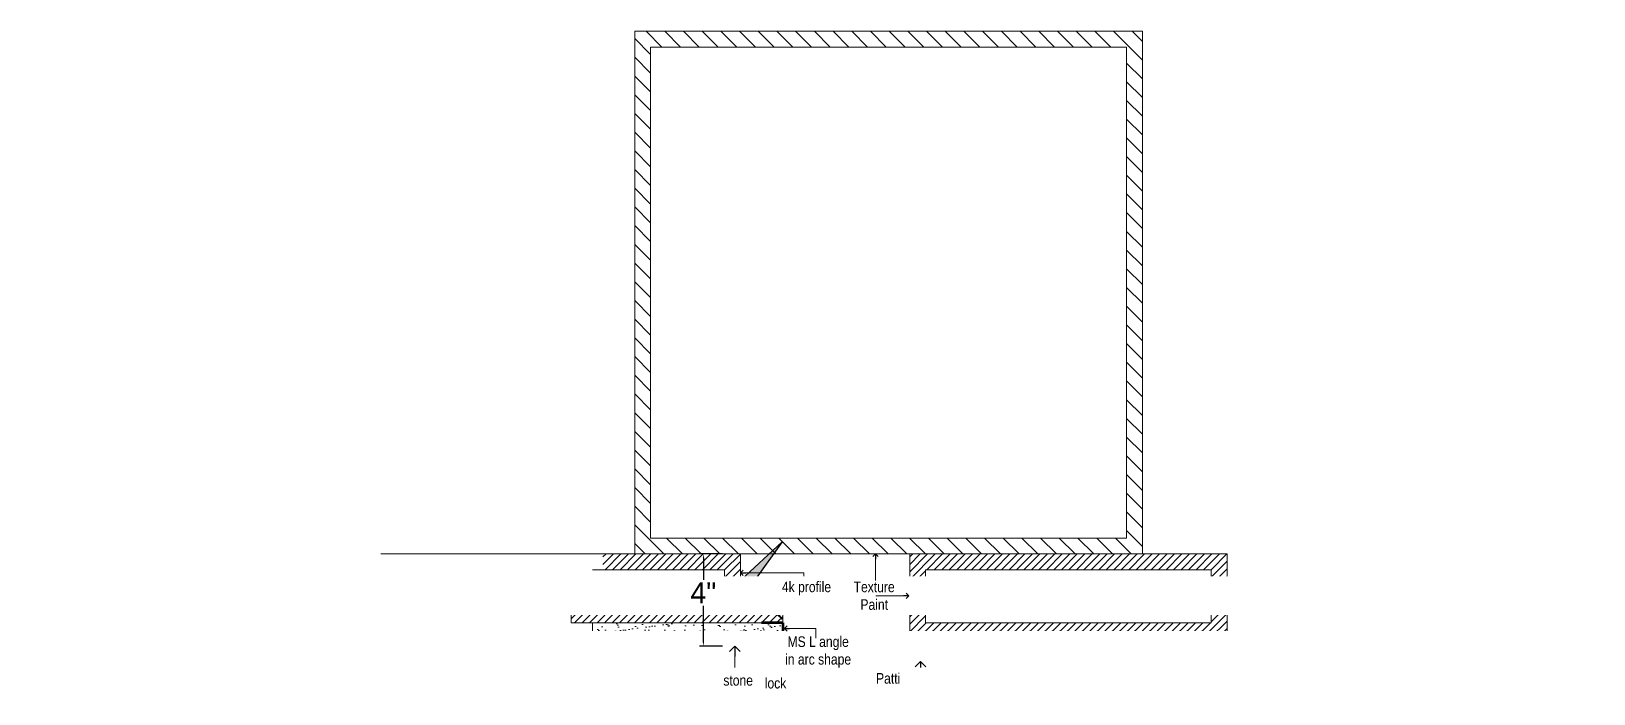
# Model space of a CAD drawing. Header units: inches. Extents: x -109431 to 29005, y -34715 to -1756.
# Drawn here: x -45834.2 to -45760.4, y -11699.9 to -11668.6 of the extents above; entities that cross this region are included whole.
import ezdxf

# ---------------------------------------------------------------- set-up
doc = ezdxf.new("R2010")
doc.units = ezdxf.units.IN
doc.header["$LTSCALE"] = 0.05
doc.header["$MEASUREMENT"] = 0
doc.header["$PDMODE"] = 3
doc.header["$PDSIZE"] = -4
doc.linetypes.add('DASHED2', pattern=[0.375, 0.25, -0.125])
doc.layers.get('Defpoints').update_dxf_attribs({"linetype": 'DASHED2'})
for name, color, linetype in [('Bathroom-kitchen', 4, 'Continuous'), ('Civil Dimension - Text', 7, 'Continuous'), ('Flooring Hatch', 251, 'Continuous'), ('text', 4, 'Continuous')]:
    doc.layers.add(name, color=color, linetype=linetype)
doc.layers.add('FURNITURE', color=1, linetype='Continuous', lineweight=18)
doc.styles.add('4MMOF3-8', font='ARIALN.TTF', dxfattribs={"height": 5.12})
doc.styles.add('9-128OF1-4', font='ARIALN.TTF', dxfattribs={"height": 3.0792})
doc.styles.get("Standard").update_dxf_attribs({"font": 'stylu.ttf', "height": 6})
doc.dimstyles.new('Annotative', dxfattribs={"dimtxt": 0.18, "dimasz": 0.18, "dimexe": 0.18, "dimexo": 0.0625, "dimgap": 0.09, "dimtad": 0, "dimtih": 1, "dimtoh": 1, "dimdec": 4, "dimzin": 0, "dimdsep": 46, "dimtxsty": 'Standard', "dimcen": 0.09, "dimadec": 0, "dimazin": 0, "dimtfac": 1, "dimtdec": 4, "dimtofl": 0, "dimtmove": 0, "dimatfit": 3, "dimfxl": 1, "dimtolj": 1, "dimtzin": 0, "dimarcsym": 0})
doc.dimstyles.new('DIM 1-4', dxfattribs={"dimtxt": 3.0792, "dimasz": 1.82, "dimexe": 1.82, "dimexo": 0, "dimgap": 0.09, "dimtad": 0, "dimzin": 0, "dimdsep": 46, "dimlunit": 4, "dimtxsty": '9-128OF1-4', "dimblk": 'ARCHTICK', "dimcen": 1.8125, "dimdle": 1.82, "dimclrd": 8, "dimclre": 8, "dimadec": 0, "dimazin": 0, "dimtfac": 1, "dimtofl": 0, "dimtmove": 0, "dimatfit": 3, "dimldrblk": 'OPEN90', "dimfxl": 1, "dimtolj": 1, "dimtzin": 0, "dimlwd": -1, "dimarcsym": 0})
pattern_1 = [(45, (-79942.68932, 22330.8716), (-0.1767766953, 0.1767766953), [])]

# ---------------------------------------------------------------- blocks, each defined once
blk = doc.blocks.new('adwawd')
at = {"layer": 'Flooring Hatch', "ltscale": 50, "true_color": 0xcd6928}
h = blk.add_hatch(color=32, dxfattribs=at)
h.dxf.hatch_style = 1
h.paths.add_polyline_path([(-77941.34, -7094.04), (-77946.01, -7099.05), (-77941.34, -7095.73), (-77936.68, -7099.05)])
at = {"layer": 'Civil Dimension - Text', "color": 2, "ltscale": 50}
for p, q in [((-77941.34, -7094.04), (-77946.01, -7099.05)), ((-77941.34, -7094.04), (-77936.68, -7099.05)), ((-77946.01, -7099.05), (-77941.34, -7095.73)), ((-77936.68, -7099.05), (-77941.34, -7095.73))]:
    blk.add_line(p, q, dxfattribs=at)
blk = doc.blocks.new('_ArchTick')
at = {"color": 0, "const_width": 0.15}
blk.add_lwpolyline([(-0.5, -0.5), (0.5, 0.5)], dxfattribs=at)
blk = doc.blocks.new('_Open90')
at = {"color": 0, "linetype": 'ByBlock', "lineweight": -2}
for p, q in [((0, 0), (-1, 0)), ((-0.5, 0.5), (0, 0)), ((0, 0), (-0.5, -0.5))]:
    blk.add_line(p, q, dxfattribs=at)
blk = doc.blocks.new('*D665')
at = {"layer": 'Bathroom-kitchen', "color": 0, "lineweight": -2, "ltscale": 50, "transparency": 16777216}
for p, q in [((-45801.543, -11693.275), (-45802.623, -11693.275)), ((-45802.443, -11693.455), (-45802.443, -11694.497)), ((-45802.443, -11697.448), (-45802.443, -11695.721)), ((-45801.543, -11697.628), (-45802.623, -11697.628))]:
    blk.add_line(p, q, dxfattribs=at)
at = {"layer": 'Bathroom-kitchen', "color": 0, "ltscale": 50, "transparency": 16777216}
for points in [[(-45802.473, -11693.455), (-45802.413, -11693.455), (-45802.443, -11693.275)], [(-45802.473, -11697.448), (-45802.413, -11697.448), (-45802.443, -11697.628)]]:
    blk.add_solid(points, dxfattribs=at)
at = {"layer": 'Defpoints', "color": 0, "ltscale": 50, "transparency": 16777216}
for p in [(-45801.481, -11693.275), (-45802.443, -11697.628), (-45801.481, -11697.628)]:
    blk.add_point(p, dxfattribs=at)
at = {"layer": 'Bathroom-kitchen', "color": 0, "ltscale": 50, "transparency": 16777216, "insert": (-45802.443, -11695.109), "char_height": 6, "attachment_point": 5}
blk.add_mtext('\\A1;{\\H0.16667x;\\C244;4"}', dxfattribs=at)

msp = doc.modelspace()

# ---------------------------------------------------------------- hatches: boundary and pattern name
at = {"layer": 'FURNITURE', "ltscale": 50, "true_color": 0xcd6928}
h = msp.add_hatch(dxfattribs=at)
h.set_pattern_fill('ANSI31', color=32, scale=5, angle=90)
h.set_pattern_definition([(135, (-79885.6893, -44969.1284), (-0.441941738, -0.441941738), [])])
h.paths.add_polyline_path([(-45781.68932, -11693.27507), (-45781.68932, -11668.57507), (-45805.68932, -11668.57507), (-45805.68932, -11693.27507)])
h.paths.add_polyline_path([(-45804.93932, -11692.52507), (-45804.93932, -11669.32507), (-45782.43932, -11669.32507), (-45782.43932, -11692.52507)], flags=16)
at = {"layer": 'FURNITURE', "ltscale": 50}
h = msp.add_hatch(dxfattribs=at)
h.set_pattern_fill('ANSI31', color=256, scale=2)
h.set_pattern_definition(pattern_1)
h.paths.add_polyline_path([(-45800.68932, -11693.27507), (-45807.18932, -11693.27507), (-45807.18932, -11694.02507), (-45801.43932, -11694.02507), (-45801.43932, -11695.77507), (-45808.68932, -11695.77507), (-45808.68932, -11696.52507), (-45798.68932, -11696.52507), (-45798.68932, -11695.77507), (-45800.68932, -11695.77507)])
h = msp.add_hatch(dxfattribs=at)
h.set_pattern_fill('ANSI31', color=256, scale=2)
h.set_pattern_definition(pattern_1)
h.paths.add_polyline_path([(-45777.68932, -11693.27507), (-45792.68932, -11693.27507), (-45792.68932, -11697.27507), (-45777.68932, -11697.27507)])
h.paths.add_polyline_path([(-45791.93932, -11694.02507), (-45778.43932, -11694.02507), (-45778.43932, -11696.52507), (-45791.93932, -11696.52507)], flags=16)
h = msp.add_hatch(dxfattribs=at)
h.set_pattern_fill('AR-SAND', color=256, scale=0.3)
h.set_pattern_definition([(37.5, (-79942.68932, 22330.8716), (-0.0188980074, 0.5780471307), [0, -0.456, 0, -0.51, 0, -0.4875]), (7.5, (-79942.6893, 22330.8716), (0.530933012, 0.84664382), [0, -0.246, 0, -0.411, 0, -0.1575]), (327.5, (-79943.0583, 22330.8716), (0.9342425585, 0.001697716), [0, -0.15, 0, -0.54, 0, -0.705]), (317.5, (-79943.0583, 22330.8716), (0.901837981, 0.26330267), [0, -0.075, 0, -0.354, 0, -0.405])])
h.paths.add_polyline_path([(-45798.68932, -11697.62841), (-45798.68932, -11696.52507), (-45807.68932, -11696.52507), (-45807.68932, -11697.62841)])
h = msp.add_hatch(color=256, dxfattribs=at)
h.dxf.hatch_style = 1
h.paths.add_polyline_path([(-45792.68932, -11697.27507), (-45792.68932, -11698.27507), (-45791.18932, -11698.27507), (-45791.18932, -11697.27507)])

# ---------------------------------------------------------------- linework, layer by layer
for p, q in [((-45805.68932, -11693.27507), (-45817.68932, -11693.27507)), ((-45805.68932, -11693.27507), (-45778.68932, -11693.27507)), ((-45800.68932, -11695.77507), (-45800.68932, -11693.27507)), ((-45792.68932, -11693.27507), (-45792.68932, -11697.27507)), ((-45807.68932, -11694.02507), (-45801.43932, -11694.02507)), ((-45801.43932, -11695.77507), (-45801.43932, -11694.02507)), ((-45801.43932, -11695.77507), (-45808.68932, -11695.77507)), ((-45808.68932, -11695.77507), (-45808.68932, -11696.52507)), ((-45800.68932, -11695.77507), (-45798.68932, -11695.77507)), ((-45798.68932, -11696.52507), (-45798.68932, -11695.77507)), ((-45800.68932, -11696.52507), (-45808.68932, -11696.52507))]:
    msp.add_line(p, q, dxfattribs=at)
at = {"layer": 'FURNITURE', "lineweight": 53, "ltscale": 50}
for q in [(-45799.68932, -11696.52507), (-45798.68932, -11697.62841)]:
    msp.add_line((-45798.68932, -11696.52507), q, dxfattribs=at)
at = {"layer": 'FURNITURE', "color": 3, "lineweight": 60, "ltscale": 50}
msp.add_line((-45799.68932, -11697.62841), (-45798.68932, -11697.62841), dxfattribs=at)
at = {"layer": 'FURNITURE', "ltscale": 50}
for points in [[(-45781.68932, -11668.57507), (-45781.68932, -11693.27507), (-45805.68932, -11693.27507), (-45805.68932, -11668.57507)], [(-45782.43932, -11669.32507), (-45782.43932, -11692.52507), (-45804.93932, -11692.52507), (-45804.93932, -11669.32507)], [(-45777.68932, -11697.27507), (-45777.68932, -11693.27507), (-45792.68932, -11693.27507), (-45792.68932, -11697.27507)], [(-45778.43932, -11696.52507), (-45778.43932, -11694.02507), (-45791.93932, -11694.02507), (-45791.93932, -11696.52507)], [(-45798.68932, -11696.52507), (-45807.68932, -11696.52507), (-45807.68932, -11697.62841), (-45798.68932, -11697.62841)], [(-45791.18932, -11697.27507), (-45791.18932, -11698.27507), (-45792.68932, -11698.27507), (-45792.68932, -11697.27507)]]:
    msp.add_lwpolyline(points, close=True, dxfattribs=at)

# ---------------------------------------------------------------- block references
at = {"layer": 'Civil Dimension - Text', "xscale": -0.3918184986101589, "yscale": 0.3918184986101589, "zscale": 0.3918184986101589, "rotation": 90}
msp.add_blockref('adwawd', (-48580.26431, -42233.38531), dxfattribs=at)

# ---------------------------------------------------------------- leaders
at = {"layer": 'FURNITURE', "lineweight": -3, "ltscale": 25}
msp.add_leader([(-45799.18932, -11697.62841), (-45799.18932, -11699.12841)], dimstyle='DIM 1-4', override={"dimasz": 0.5, "dimgap": 0.09, "dimtad": 0, "dimfxl": 0, "dimtfill": 1, "dimarcsym": 1}, dxfattribs=at)

# ---------------------------------------------------------------- next in the draw order: texts
at = {"layer": 'text', "ltscale": 50, "char_height": 0.5, "width": 66.2810962, "attachment_point": 4, "style": '4MMOF3-8', "bg_fill": 2}
for s, insert in [('\\pi31.99406,t43.99406;{\\C244;\\c1973145;4k profile}', (-45830.72604, -11694.90587)), ('\\pi32.64993,t44.64993;{\\C244;\\c1973145;lock}', (-45832.19132, -11699.38418))]:
    msp.add_mtext(s, dxfattribs=dict(at, insert=insert))

# ---------------------------------------------------------------- next in the draw order: texts
at = {"layer": 'text', "ltscale": 50, "insert": (-45830.19132, -11697.91095), "char_height": 0.5, "width": 66.2810962, "attachment_point": 4, "style": '4MMOF3-8', "bg_fill": 2}
msp.add_mtext('\\pi31.72547,t43.72547;{\\C244;\\c1973145;MS L angle\\P\\pi31.61122,t43.61122;in arc shape}', dxfattribs=at)

# ---------------------------------------------------------------- next in the draw order: leaders
at = {"layer": 'FURNITURE', "ltscale": 50}
msp.add_leader([(-45800.68932, -11694.16272), (-45797.68932, -11694.16272), (-45797.68932, -11694.66272)], dimstyle='DIM 1-4', override={"dimasz": 0.25, "dimgap": 0.09, "dimtad": 0, "dimfxl": 0, "dimtfill": 1, "dimarcsym": 1}, dxfattribs=at)

# ---------------------------------------------------------------- next in the draw order: texts
at = {"layer": 'text', "ltscale": 50, "insert": (-45827.53227, -11695.25223), "char_height": 0.5, "width": 66.2810962, "attachment_point": 4, "style": '4MMOF3-8', "bg_fill": 2}
msp.add_mtext('\\pi32.18915,t44.18915;{\\C244;\\c1973145;Texture\\P\\pi32.51146,t44.51146;Paint}', dxfattribs=at)

# ---------------------------------------------------------------- next in the draw order: leaders
at = {"layer": 'FURNITURE', "lineweight": -3, "ltscale": 25}
for points, override in [([(-45798.61562, -11696.7916), (-45797.12866, -11696.7916), (-45797.12866, -11697.25767)], {"dimasz": 0.25, "dimfxl": 0, "dimtfill": 1, "dimarcsym": 1}), ([(-45800.95867, -11697.62841), (-45800.95867, -11699.12841)], {"dimasz": 0.5, "dimgap": 0.09, "dimtad": 0, "dimfxl": 0, "dimtfill": 1, "dimarcsym": 1})]:
    msp.add_leader(points, dimstyle='DIM 1-4', override=override, dxfattribs=at)

# ---------------------------------------------------------------- next in the draw order: texts
at = {"layer": 'text', "ltscale": 50, "insert": (-45833.96067, -11699.25223), "char_height": 0.5, "width": 66.2810962, "attachment_point": 4, "style": '4MMOF3-8', "bg_fill": 2}
msp.add_mtext('\\pi32.46115,t44.46115;{\\C244;\\c1973145;stone}', dxfattribs=at)

# ---------------------------------------------------------------- next in the draw order: leaders
at = {"layer": 'FURNITURE', "ltscale": 50}
for points in [[(-45794.30179, -11693.27507), (-45794.30179, -11694.53408)], [(-45792.73721, -11695.24807), (-45794.29515, -11695.24807)]]:
    msp.add_leader(points, dimstyle='DIM 1-4', override={"dimasz": 0.25, "dimfxl": 0, "dimtfill": 1, "dimarcsym": 1}, dxfattribs=at)

# ---------------------------------------------------------------- next in the draw order: leaders
at = {"layer": 'FURNITURE', "lineweight": -3, "ltscale": 25}
msp.add_leader([(-45792.17551, -11698.35178), (-45792.17551, -11699.63164), (-45793.8703, -11699.63164)], dimstyle='DIM 1-4', override={"dimasz": 0.5, "dimfxl": 0, "dimtfill": 1, "dimarcsym": 1}, dxfattribs=at)

# ---------------------------------------------------------------- next in the draw order: texts
at = {"layer": 'text', "ltscale": 50, "insert": (-45826.89161, -11699.15812), "char_height": 0.5, "width": 66.2810962, "attachment_point": 4, "style": '4MMOF3-8', "bg_fill": 2}
msp.add_mtext('\\pi32.60934,t44.60934;{\\C244;\\c1973145;Patti }', dxfattribs=at)

# ---------------------------------------------------------------- next in the draw order: dimensions: what is measured, and where the dimension line sits
at = {"layer": 'Bathroom-kitchen', "color": 1, "ltscale": 50}
dim = msp.add_linear_dim(base=(-45802.44333, -11697.62841), p1=(-45801.48079, -11693.27507), p2=(-45801.48079, -11697.62841), angle=90, text='{\\H0.16667x;\\C244;4"}', dimstyle='Annotative', dxfattribs=at)
dim.commit()
dim.dimension.update_dxf_attribs({"geometry": '*D665', "text_midpoint": (-45802.44333, -11695.10892), "dimtype": 160})

doc.saveas('drawing.dxf')
